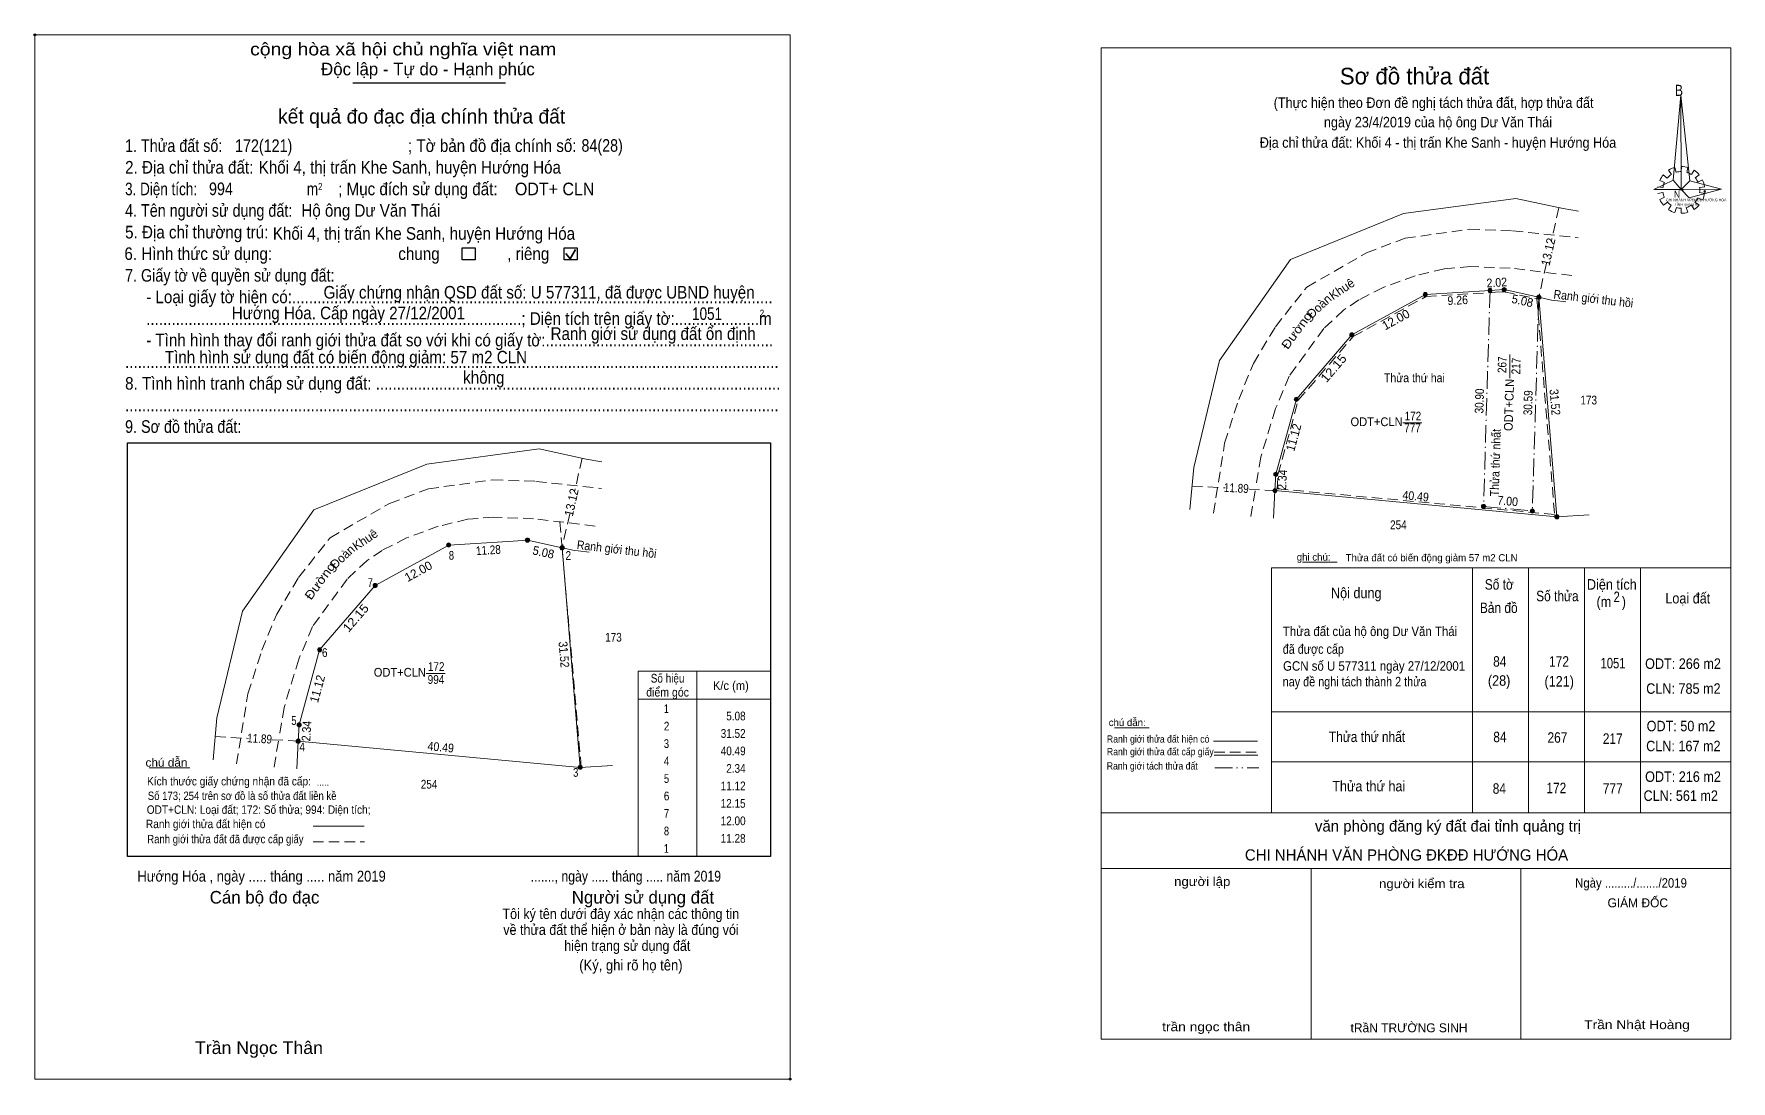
# Model space of a CAD drawing. Header units: metres. Extents: x 543288 to 552499, y 1822776 to 1839668.
# Drawn here: x 550013.1 to 550255.8, y 1837986.4 to 1838136.2 of the extents above; entities that cross this region are included whole.
import ezdxf
from ezdxf.enums import TextEntityAlignment as Align

# ---------------------------------------------------------------- set-up
doc = ezdxf.new("R2010")
doc.units = ezdxf.units.M
doc.header["$LTSCALE"] = 0.5
doc.header["$PDMODE"] = 32
doc.header["$PDSIZE"] = 0.25
for name, pattern in [('DASH_DOUBLE_DOT', [9.2, 5, -1.2, 0.3, -1.2, 0.3, -1.2]), ('DOT_DASHED', [7.7, 5, -1.2, 0.3, -1.2]), ('MEDIUM_DASHED', [4.5, 3, -1.5])]:
    doc.linetypes.add(name, pattern=pattern)
for name, color, linetype, lineweight in [('1', 7, 'Continuous', 13), ('10', 7, 'Continuous', 13), ('17', 7, 'Continuous', 13), ('2', 7, 'Continuous', 25), ('5', 7, 'Continuous', 13), ('6', 7, 'Continuous', 13), ('63', 7, 'Continuous', 13)]:
    doc.layers.add(name, color=color, linetype=linetype, lineweight=lineweight)
doc.layers.add('7', color=7, linetype='Continuous')

msp = doc.modelspace()

# ---------------------------------------------------------------- hatches: boundary and pattern name
at = {"layer": '10'}
for points in [[(550212.36, 1838098.88, 1), (550211.76, 1838098.88, 1)], [(550221.6, 1838099.45, 1), (550221, 1838099.45, 1)], [(550223.62, 1838099.58, 1), (550223.02, 1838099.58, 1)], [(550228.58, 1838098.49, 1), (550227.98, 1838098.49, 1)], [(550201.84, 1838093.1, 1), (550201.24, 1838093.1, 1)], [(550193.91, 1838083.89, 1), (550193.31, 1838083.89, 1)], [(550190.98, 1838073.16, 1), (550190.38, 1838073.16, 1)], [(550190.85, 1838070.82, 1), (550190.25, 1838070.82, 1)], [(550220.68, 1838068.56, 1), (550220.08, 1838068.56, 1)], [(550227.65, 1838067.91, 1), (550227.05, 1838067.91, 1)], [(550231.17, 1838067.08, 1), (550230.57, 1838067.08, 1)], [(550072.69, 1838063.04, 1), (550072.09, 1838063.04, 1)], [(550083.95, 1838063.74, 1), (550083.35, 1838063.74, 1)], [(550088.91, 1838062.65, 1), (550088.31, 1838062.65, 1)], [(550062.17, 1838057.26, 1), (550061.57, 1838057.26, 1)], [(550054.24, 1838048.05, 1), (550053.64, 1838048.05, 1)], [(550051.31, 1838037.32, 1), (550050.71, 1838037.32, 1)], [(550051.18, 1838034.98, 1), (550050.58, 1838034.98, 1)], [(550091.5, 1838031.24, 1), (550090.9, 1838031.24, 1)]]:
    msp.add_hatch(color=256, dxfattribs=at).paths.add_polyline_path(points)

# ---------------------------------------------------------------- linework, layer by layer
at = {"layer": '1'}
for p, q in [((550246.07, 1838116.01), (550246.62, 1838115.53)), ((550247.23, 1838116.06), (550246.83, 1838116.65)), ((550247.73, 1838117.06), (550247.9, 1838116.35)), ((550248.65, 1838116.47), (550248.67, 1838117.2)), ((550249.61, 1838117.06), (550249.43, 1838116.33)), ((550250.09, 1838116.06), (550250.48, 1838116.65)), ((550251.2, 1838116.01), (550250.65, 1838115.56)), ((550245.31, 1838114.3), (550246.03, 1838114.19)), ((550246.03, 1838113.46), (550245.31, 1838113.35)), ((550246.25, 1838114.92), (550245.59, 1838115.19)), ((550248.3, 1838113.87), (550248.99, 1838113.87)), ((550251.04, 1838114.94), (550251.7, 1838115.26)), ((550252, 1838114.3), (550251.26, 1838114.19)), ((550251.26, 1838113.46), (550252, 1838113.35)), ((550245.59, 1838112.46), (550246.25, 1838112.78)), ((550246.68, 1838112.1), (550246.11, 1838111.64)), ((550246.83, 1838111.03), (550247.21, 1838111.66)), ((550247.95, 1838111.32), (550247.73, 1838110.62)), ((550248.65, 1838110.5), (550248.65, 1838111.21)), ((550249.37, 1838111.32), (550249.58, 1838110.64)), ((550250.48, 1838111.03), (550250.09, 1838111.64)), ((550250.61, 1838112.1), (550251.2, 1838111.66)), ((550251.72, 1838112.44), (550251, 1838112.71)), ((550190.06, 1838059.76), (550255.72, 1838059.76)), ((550190.06, 1838059.76), (550190.06, 1838024.71)), ((550218.8, 1838059.76), (550218.8, 1838024.71)), ((550226.8, 1838059.76), (550226.8, 1838024.71)), ((550234.8, 1838059.76), (550234.8, 1838024.71)), ((550242.8, 1838059.76), (550242.8, 1838024.71)), ((550190.06, 1838039.19), (550255.72, 1838039.19)), ((550190.06, 1838032.05), (550255.77, 1838032.05)), ((550165.72, 1838024.72), (550255.72, 1838024.72)), ((550165.72, 1838023.94), (550165.72, 1837992.35)), ((550190.06, 1838024.71), (550255.72, 1838024.71)), ((550165.72, 1838016.78), (550255.72, 1838016.78)), ((550195.72, 1838016.78), (550195.72, 1837992.35)), ((550225.72, 1838016.78), (550225.72, 1837992.35))]:
    msp.add_line(p, q, dxfattribs=at)
for points in [[(550165.72, 1837992.35), (550165.72, 1838134.15), (550255.72, 1838134.15), (550255.72, 1837992.35)], [(550165.72, 1837992.35), (550165.72, 1838134.15), (550255.72, 1838134.15), (550255.72, 1837992.35)], [(550248.6, 1838127.4), (550248.65, 1838113.89), (550247.47, 1838115.24)], [(550248.6, 1838127.4), (550248.65, 1838113.89), (550249.89, 1838115.15)], [(550244.72, 1838113.89), (550247.47, 1838115.24), (550248.65, 1838113.89)], [(550254.4, 1838113.94), (550248.65, 1838113.89), (550249.89, 1838115.15)], [(550254.36, 1838113.96), (550249.78, 1838112.73), (550248.65, 1838113.89)]]:
    msp.add_lwpolyline(points, close=True, dxfattribs=at)
for centre, major_axis, start_param, end_param in [((550248.6564, 1838113.8476), (3.3649, 0), 2.43958176, 2.72400246), ((550248.6564, 1838113.8476), (2.6372, 0), 2.13373541, 2.44496261), ((550248.6564, 1838113.8476), (3.3649, 0), 1.84955988, 2.13900916), ((550248.6564, 1838113.8476), (2.6372, 0), 1.56985589, 1.85611068), ((550248.6564, 1838113.8476), (3.3649, 0), 1.27924208, 1.56332225), ((550248.6564, 1838113.8476), (2.6372, 0), 1.00270906, 1.2755622), ((550248.6564, 1838113.8476), (3.3649, 0), 0.71056237, 0.99687234), ((550248.6564, 1838113.8476), (2.6372, 0), 2.72368549, 3.01515824), ((550248.6564, 1838113.8476), (2.6372, 0), 3.28229955, 3.56105054), ((550248.6564, 1838113.8476), (2.6372, 0), 0.42678376, 0.70646463), ((550248.6564, 1838113.8476), (2.6372, 0), 6.13558388, 6.41618463), ((550248.6564, 1838113.8476), (3.3649, 0), 0.1390515, 0.43393316), ((550248.6564, 1838113.8476), (3.3649, 0), 5.85230288, 6.13839648), ((550248.6564, 1838113.8476), (3.3649, 0), 3.56988637, 3.85691866), ((550248.6564, 1838113.8476), (2.6372, 0), 3.86077574, 4.13258255), ((550248.6371, 1838113.8276), (3.3649, 0), 4.1470906, 4.43659307), ((550248.6564, 1838113.8476), (2.6372, 0), 4.43854677, 4.71314001), ((550248.6564, 1838113.8476), (2.6372, 0), 4.99087134, 5.28933161), ((550248.6564, 1838113.8476), (3.3649, 0), 5.28561416, 5.56798705), ((550248.6564, 1838113.8476), (2.6372, 0), 5.56137327, 5.83951437), ((550248.6564, 1838113.8476), (3.3649, 0), 4.71301008, 4.99761054)]:
    msp.add_ellipse(centre, major_axis=major_axis, ratio=0.995001, start_param=start_param, end_param=end_param, dxfattribs=at)
msp.add_point((550252, 1838113.62), dxfattribs=at)
at = {"layer": '10', "linetype": 'MEDIUM_DASHED'}
for p, q in [((550231.14, 1838111.29), (550230.07, 1838106.5)), ((550224.54, 1838107.99), (550233.93, 1838106.98)), ((550233, 1838101.59), (550224.2, 1838102.65)), ((550229.37, 1838103.35), (550228.28, 1838098.49)), ((550181.74, 1838067.58), (550183.35, 1838077.61)), ((550091.47, 1838075.45), (550090.4, 1838070.66)), ((550188.53, 1838075.65), (550187.83, 1838071.52)), ((550084.87, 1838072.15), (550094.26, 1838071.14)), ((550178.68, 1838071.48), (550183.43, 1838071.22)), ((550186.84, 1838071.03), (550190.55, 1838070.82)), ((550187.09, 1838067.12), (550187.83, 1838071.52)), ((550089.7, 1838067.51), (550088.61, 1838062.65)), ((550093.33, 1838065.75), (550084.53, 1838066.81)), ((550091.35, 1838031.23), (550088.24, 1838066.83)), ((550042.07, 1838031.74), (550043.68, 1838041.77)), ((550048.86, 1838039.81), (550048.16, 1838035.68)), ((550039.01, 1838035.64), (550043.76, 1838035.38)), ((550047.42, 1838031.28), (550048.16, 1838035.68)), ((550047.17, 1838035.19), (550050.88, 1838034.98))]:
    msp.add_line(p, q, dxfattribs=at)
at = {"layer": '10'}
for p, q in [((550231.74, 1838111.16), (550233.95, 1838110.78)), ((550221.3, 1838099.45), (550223.32, 1838099.58)), ((550228.28, 1838098.49), (550223.32, 1838099.58)), ((550230.07, 1838098.09), (550230.59, 1838098.03)), ((550232.16, 1838097.85), (550230.59, 1838098.03)), ((550224.14, 1838090.28), (550224.14, 1838086.91)), ((550208.85, 1838080.51), (550211.57, 1838080.51)), ((550092.07, 1838075.32), (550094.28, 1838074.94)), ((550178.37, 1838068.13), (550178.93, 1838074.14)), ((550190.68, 1838073.16), (550190.55, 1838070.82)), ((550190.55, 1838070.82), (550190.33, 1838066.88)), ((550190.55, 1838070.82), (550230.87, 1838067.08)), ((550230.87, 1838067.08), (550235.47, 1838067.34)), ((550081.63, 1838063.61), (550083.65, 1838063.74)), ((550088.61, 1838062.65), (550083.65, 1838063.74)), ((550090.4, 1838062.25), (550090.92, 1838062.19)), ((550092.49, 1838062.01), (550090.92, 1838062.19)), ((550069.18, 1838044.67), (550071.9, 1838044.67)), ((550038.7, 1838032.29), (550039.26, 1838038.3)), ((550051.01, 1838037.32), (550050.88, 1838034.98)), ((550050.88, 1838034.98), (550050.66, 1838031.04)), ((550050.88, 1838034.98), (550091.2, 1838031.24)), ((550091.2, 1838031.24), (550095.8, 1838031.5))]:
    msp.add_line(p, q, dxfattribs=at)
at = {"layer": '10', "linetype": 'DOT_DASHED'}
for p, q in [((550221.3, 1838099.45), (550220.38, 1838068.56)), ((550228.28, 1838098.49), (550227.35, 1838067.91)), ((550220.38, 1838068.56), (550227.35, 1838067.91))]:
    msp.add_line(p, q, dxfattribs=at)
at = {"layer": '10'}
for points in [[(550178.93, 1838074.14), (550182.6, 1838089.44), (550192.79, 1838103.91), (550208.94, 1838110.47), (550224.99, 1838112.63), (550231.74, 1838111.16)], [(550221.3, 1838099.45), (550212.06, 1838098.88), (550201.54, 1838093.1), (550193.61, 1838083.89), (550190.68, 1838073.16)], [(550230.87, 1838067.08), (550228.28, 1838098.49), (550230.07, 1838098.09)], [(550039.26, 1838038.3), (550042.93, 1838053.6), (550053.12, 1838068.07), (550069.27, 1838074.63), (550085.32, 1838076.79), (550092.07, 1838075.32)], [(550081.63, 1838063.61), (550072.39, 1838063.04), (550061.87, 1838057.26), (550053.94, 1838048.05), (550051.01, 1838037.32)], [(550091.2, 1838031.24), (550088.61, 1838062.65), (550090.4, 1838062.25)]]:
    msp.add_lwpolyline(points, dxfattribs=at)
at = {"layer": '10', "linetype": 'MEDIUM_DASHED'}
for points in [[(550183.35, 1838077.61), (550185.36, 1838083.86), (550187.48, 1838089.01), (550190.61, 1838094.25), (550195.1, 1838099.93), (550203.62, 1838104.84), (550209.16, 1838106.92), (550218.37, 1838108.21), (550224.54, 1838107.99)], [(550224.2, 1838102.65), (550218.51, 1838102.87), (550214.76, 1838102.57), (550210.58, 1838101.56), (550206.01, 1838099.89), (550202.54, 1838098.12), (550200.39, 1838096.67), (550197.55, 1838094.02), (550192.58, 1838087.22), (550190.63, 1838082.55), (550188.53, 1838075.65)], [(550228.01, 1838098.25), (550230.54, 1838067.41), (550190.87, 1838071.09), (550190.98, 1838073.11), (550193.88, 1838083.75), (550201.73, 1838092.86), (550212.15, 1838098.58), (550222.1, 1838099.2)], [(550222.1, 1838099.2), (550223.3, 1838099.28), (550228.01, 1838098.25)], [(550043.68, 1838041.77), (550045.69, 1838048.02), (550047.81, 1838053.17), (550050.94, 1838058.41), (550055.43, 1838064.09), (550063.95, 1838069), (550069.49, 1838071.08), (550078.7, 1838072.37), (550084.87, 1838072.15)], [(550084.53, 1838066.81), (550078.84, 1838067.03), (550075.09, 1838066.73), (550070.91, 1838065.72), (550066.34, 1838064.05), (550062.87, 1838062.28), (550060.72, 1838060.83), (550057.88, 1838058.18), (550052.91, 1838051.38), (550050.96, 1838046.71), (550048.86, 1838039.81)]]:
    msp.add_lwpolyline(points, dxfattribs=at)
at = {"layer": '10'}
for centre in [(550212.06, 1838098.88), (550221.3, 1838099.45), (550223.32, 1838099.58), (550228.28, 1838098.49), (550201.54, 1838093.1), (550193.61, 1838083.89), (550190.68, 1838073.16), (550190.55, 1838070.82), (550220.38, 1838068.56), (550227.35, 1838067.91), (550230.87, 1838067.08), (550072.39, 1838063.04), (550083.65, 1838063.74), (550088.61, 1838062.65), (550061.87, 1838057.26), (550053.94, 1838048.05), (550051.01, 1838037.32), (550050.88, 1838034.98), (550091.2, 1838031.24)]:
    msp.add_circle(centre, 0.3, dxfattribs=at)
at = {"layer": '17'}
for p, q in [((550194.47, 1838060.57), (550199.43, 1838060.57)), ((550167.58, 1838036.9), (550172.54, 1838036.9)), ((550029.56, 1838031.15), (550035.36, 1838031.15))]:
    msp.add_line(p, q, dxfattribs=at)
at = {"layer": '2'}
for p, q in [((550058.7, 1838129.18), (550080.54, 1838129.18)), ((550026.45, 1838077.66), (550118.4, 1838077.66)), ((550118.4, 1838077.66), (550118.4, 1838018.48))]:
    msp.add_line(p, q, dxfattribs=at)
at = {"layer": '2', "lineweight": 35}
for p, q in [((550089.16, 1838104.76), (550089.77, 1838103.96)), ((550089.77, 1838103.96), (550090.52, 1838105.3))]:
    msp.add_line(p, q, dxfattribs=at)
at = {"layer": '2', "lineweight": 13}
msp.add_lwpolyline([(550013.21, 1838136.03), (550121.21, 1838136.03), (550121.21, 1837986.64), (550013.21, 1837986.64)], close=True, dxfattribs=at)
at = {"layer": '2'}
for points in [[(550074.33, 1838105.56), (550076.18, 1838105.56), (550076.18, 1838103.83), (550074.33, 1838103.83)], [(550088.92, 1838105.56), (550090.77, 1838105.56), (550090.77, 1838103.83), (550088.92, 1838103.83)]]:
    msp.add_lwpolyline(points, close=True, dxfattribs=at)
msp.add_lwpolyline([(550118.4, 1838018.48), (550026.45, 1838018.48), (550026.45, 1838077.66)], dxfattribs=at)
for p in [(550013.21, 1838136.03), (550121.21, 1837986.64)]:
    msp.add_point(p, dxfattribs=at)
at = {"layer": '5'}
msp.add_lwpolyline([(550165.72, 1838134.16), (550255.72, 1838134.16), (550255.72, 1837992.36), (550165.72, 1837992.36)], close=True, dxfattribs=at)
at = {"layer": '6'}
for p, q in [((550181.76, 1838034.98), (550188.04, 1838034.98)), ((550181.86, 1838032.97), (550188.12, 1838032.97)), ((550053.01, 1838022.83), (550060.32, 1838022.83))]:
    msp.add_line(p, q, dxfattribs=at)
at = {"layer": '6', "linetype": 'MEDIUM_DASHED'}
for p, q in [((550181.86, 1838033.39), (550188.18, 1838033.39)), ((550053, 1838020.58), (550060.36, 1838020.58))]:
    msp.add_line(p, q, dxfattribs=at)
at = {"layer": '63'}
for p, q in [((550107.9, 1838044.98), (550107.9, 1838018.48)), ((550118.4, 1838044.98), (550118.4, 1838018.48)), ((550099.5, 1838040.98), (550118.4, 1838040.98))]:
    msp.add_line(p, q, dxfattribs=at)
at = {"layer": '63', "linetype": 'DASH_DOUBLE_DOT'}
msp.add_line((550181.96, 1838031.16), (550188.26, 1838031.16), dxfattribs=at)
at = {"layer": '63'}
msp.add_lwpolyline([(550118.4, 1838018.48), (550099.5, 1838018.48), (550099.5, 1838044.98), (550118.4, 1838044.98)], dxfattribs=at)

# ---------------------------------------------------------------- texts
at = {"layer": '1'}
msp.add_text('Sơ đồ thửa đất', height=2.38, dxfattribs=at).set_placement((550210.51, 1838128.93), align=Align.CENTER)
for s, height, width, p in [('B', 1.585, 0.8, (550247.76, 1838127.29)), ('N', 0.9904, 0.9, (550247.6, 1838112.72)), ('CHI NHÁNH VPĐKĐĐ-HƯỚNG HÓA', 0.3749, 0.95, (550246.46, 1838112.22)), ('TỈNH quảng trị', 0.375, 1.05, (550247.66, 1838111.57))]:
    msp.add_text(s, height=height, dxfattribs=dict(at, width=width)).set_placement(p)
for s, height, p in [('văn phòng đăng ký đất đai tỉnh quảng trị', 1.6, (550234.33, 1838022.05)), ('CHI NHÁNH VĂN PHÒNG ĐKĐĐ HƯỚNG HÓA', 1.6, (550232.47, 1838017.91)), ('GIÁM ĐỐC', 1.28, (550246.76, 1838011.22)), ('tRầN TRƯỜNG SINH', 1.28, (550218.08, 1837993.34))]:
    msp.add_text(s, height=height, dxfattribs=at).set_placement(p, align=Align.RIGHT)
for s, width, p in [('người lập', 1.1, (550184.17, 1838014.27)), ('người kiểm tra', 1.1, (550217.66, 1838013.96)), ('trần ngọc thân', 1.15, (550187, 1837993.49)), ('Trần Nhật Hoàng', 1.15, (550249.87, 1837993.79))]:
    msp.add_text(s, height=1.28, dxfattribs=dict(at, width=width)).set_placement(p, align=Align.RIGHT)
at = {"layer": '10'}
for s, rotation, width, p in [('13.12', 77.405, 0.95, (550230.2354, 1838104.8437)), ('2.02', 3.682, 0.9, (550222.3099, 1838099.9727)), ('9.26', 3.53, 0.9, (550216.7165, 1838097.4386)), ('5.08', 347.606, 0.95, (550225.8109, 1838097.3746)), ('Ranh giới thu hồi', 353.372, 0.9, (550236.0179, 1838097.6632)), ('Đường', 53.838, 1.15, (550194.165, 1838093.3712)), ('12.15', 49.271, 1.1, (550199.4073, 1838087.9222)), ('267', 88.294, 0.85, (550223.6555, 1838088.8114)), ('217', 88.294, 0.85, (550225.6455, 1838088.6214)), ('ODT+CLN', 88.294, 0.95, (550224.6407, 1838083.0664)), ('30.90', 88.294, 0.85, (550220.4045, 1838083.6314)), ('30.59', 88.258, 0.85, (550227.3654, 1838083.371)), ('31.52', 274.714, 0.9, (550229.9628, 1838083.4264)), ('11.12', 74.727, 0.95, (550193.8217, 1838078.2704)), ('Thửa thứ nhất', 88.294, 0.9, (550222.6953, 1838074.8114)), ('2.34', 86.82, 0.9, (550192.2097, 1838072.3553)), ('13.12', 77.405, 0.95, (550090.5654, 1838069.0037)), ('11.89', 356.817, 0.85, (550184.9853, 1838070.568)), ('40.49', 354.701, 0.9, (550210.6123, 1838069.4182)), ('7.00', 354.672, 0.9, (550223.777, 1838068.7141)), ('11.28', 3.557, 0.85, (550078.1062, 1838061.6935)), ('5.08', 347.606, 0.95, (550085.8109, 1838061.3946)), ('Ranh giới thu hồi', 353.372, 0.9, (550096.3479, 1838061.8232)), ('Đường', 53.838, 1.15, (550054.495, 1838057.5312)), ('12.15', 49.271, 1.1, (550059.5773, 1838052.2022)), ('31.52', 274.714, 0.9, (550088.2528, 1838047.3264)), ('11.12', 74.727, 0.95, (550054.2217, 1838042.3104)), ('11.89', 356.817, 0.85, (550045.3153, 1838034.728)), ('2.34', 86.82, 0.9, (550052.6797, 1838036.3953)), ('40.49', 354.701, 0.9, (550071.2023, 1838033.5182))]:
    msp.add_text(s, height=1.25, rotation=rotation, dxfattribs=dict(at, width=width)).set_placement(p, align=Align.CENTER)
for s, rotation, p in [('Khuê', 33.996, (550200.4605, 1838099.1343)), ('Đoàn ', 43.018, (550197.4737, 1838096.9023)), ('12.00', 28.786, (550208.134, 1838094.7406)), ('Khuê', 33.996, (550060.7905, 1838063.2943)), ('Đoàn ', 43.018, (550057.8037, 1838061.0623)), ('12.00', 28.786, (550068.354, 1838058.7306))]:
    msp.add_text(s, height=1.25, rotation=rotation, dxfattribs=at).set_placement(p, align=Align.CENTER)
for s, width, p in [('Thửa thứ hai', 0.9, (550210.485, 1838086.33)), ('173', 0.85, (550235.415, 1838083.15)), ('172', 0.85, (550210.275, 1838080.87)), ('ODT+CLN', 0.95, (550205.08, 1838080.05)), ('777', 0.85, (550210.215, 1838079.18)), ('254', 0.85, (550208.2, 1838065.31)), ('173', 0.85, (550095.955, 1838049.22)), ('ODT+CLN', 0.95, (550065.41, 1838044.21)), ('172', 0.85, (550070.605, 1838045.03)), ('994', 0.85, (550070.58, 1838043.18)), ('254', 0.85, (550069.59, 1838028.2))]:
    msp.add_text(s, height=1.25, dxfattribs=dict(at, width=width)).set_placement(p, align=Align.CENTER)
for s, width, p in [(' 8', 0.8, (550073.16, 1838060.94)), (' 2', 0.85, (550089.89, 1838060.92)), (' 7', 0.8, (550061.56, 1838057.05)), (' 6', 0.85, (550055.06, 1838047.03)), (' 5', 0.8, (550050.63, 1838037.31)), (' 4', 0.85, (550051.84, 1838033.54)), (' 3', 0.8, (550090.93, 1838029.89))]:
    msp.add_text(s, height=1.25, dxfattribs=dict(at, width=width)).set_placement(p, align=Align.RIGHT)
at = {"layer": '2'}
for s, height, width, p in [('cộng hòa xã hội chủ nghĩa việt nam', 1.803, 1.15, (550044, 1838133.08)), ('1. Thửa đất số:', 1.803, 0.85, (550026.12, 1838119.27)), ('172(121)', 1.8, 0.85, (550041.84, 1838119.27)), ('; Tờ bản đồ địa chính số:', 1.803, 0.9, (550066.57, 1838119.27)), ('84(28)', 1.8, 0.85, (550091.38, 1838119.3)), ('2. Địa chỉ thửa đất:', 1.803, 0.9, (550026.12, 1838116.18)), ('Khối 4, thị trấn Khe Sanh, huyện Hướng Hóa', 1.8, 0.9, (550045.23, 1838116.18)), ('3. Diện tích:', 1.803, 0.8, (550026.12, 1838113.08)), ('994', 1.8, 0.85, (550038.12, 1838113.1)), ('m', 1.803, 0.8, (550052.11, 1838113.08)), ('2', 1.03, 0.8, (550053.73, 1838113.81)), ('; Mục đích sử dụng đất:', 1.803, 0.9, (550056.58, 1838113.08)), ('ODT+ CLN', 1.8, 0.95, (550081.86, 1838113.08)), ('4. Tên người sử dụng đất:', 1.803, 0.85, (550026.12, 1838110)), ('Hộ ông Dư Văn Thái', 1.8, 0.9, (550051.33, 1838110.01)), ('5. Địa chỉ thường trú:', 1.803, 0.9, (550026.12, 1838106.9)), ('Khối 4, thị trấn Khe Sanh, huyện Hướng Hóa', 1.8, 0.9, (550047.25, 1838106.71)), ('6. Hình thức sử dụng:', 1.803, 0.9, (550026.02, 1838103.82)), ('chung                , riêng', 1.803, 0.9, (550065.19, 1838103.82)), ('7. Giấy tờ về quyền sử dụng đất:', 1.803, 0.85, (550026.12, 1838100.72)), ('     - Loại giấy tờ hiện có:..................................................................................................................', 1.803, 0.9, (550026.12, 1838097.64)), ('Giấy chứng nhận QSD đất số: U 577311, đã được UBND huyện', 1.8, 0.9, (550054.5, 1838098.3)), ('     .........................................................................................; Diện tích trên giấy tờ:....................m', 1.803, 0.9, (550026.12, 1838094.54)), ('Hướng Hóa. Cấp ngày 27/12/2001', 1.8, 0.9, (550041.38, 1838095.34)), ('1051', 1.8, 0.8, (550107.2, 1838095.24)), ('2', 1.03, 0.8, (550116.88, 1838095.68)), ('Ranh giới sử dụng đất ổn định', 1.805, 0.9, (550086.96, 1838092.38)), ('     - Tình hình thay đổi ranh giới thửa đất so với khi có giấy tờ:......................................................', 1.803, 0.9, (550026.12, 1838091.46)), ('Tình hình sử dụng đất có biến động giảm: 57 m2 CLN', 1.8, 0.9, (550031.81, 1838089.02)), ('8. Tình hình tranh chấp sử dụng đất: ................................................................................................', 1.803, 0.9, (550026.12, 1838085.27)), ('...........................................................................................................................................................', 1.803, 0.9, (550026.12, 1838088.36)), ('không', 1.803, 0.9, (550074.46, 1838086.12)), ('...........................................................................................................................................................', 1.803, 0.9, (550026.12, 1838082.18)), ('9. Sơ đồ thửa đất:', 1.803, 0.85, (550026.12, 1838079.09)), ('Hướng Hóa , ngày ..... tháng ..... năm 2019', 1.544, 0.9, (550027.88, 1838014.9)), ('......., ngày ..... tháng ..... năm 2019', 1.544, 0.85, (550084.12, 1838014.9)), ('(Ký, ghi rõ họ tên)', 1.545, 0.9, (550091.06, 1838002.18)), ('Trần Ngọc Thân', 1.804, 1.05, (550036.11, 1837990.23))]:
    msp.add_text(s, height=height, dxfattribs=dict(at, width=width)).set_placement(p)
for s, p in [('Độc lập - Tự do - Hạnh phúc', (550054.14, 1838130.23)), ('Cán bộ đo đạc', (550038.22, 1838011.75)), ('Người sử dụng đất', (550089.99, 1838011.75))]:
    msp.add_text(s, height=1.803, dxfattribs=at).set_placement(p)
for s, height, p in [('kết quả đo đạc địa chính thửa đất', 2.061, (550068.525, 1838123.34)), ('.', 0.5152, (550121.2049, 1837986.36))]:
    msp.add_text(s, height=height, dxfattribs=at).set_placement(p, align=Align.CENTER)
for s, height, width, p in [('.....', 1, 0.95, (550054.405, 1838028.62)), ('Tôi ký tên dưới đây xác nhận các thông tin', 1.489, 0.9, (550097.005, 1838009.54)), ('về thửa đất thể hiện ở bản này là đúng vói', 1.489, 0.9, (550097.03, 1838007.27)), ('hiện trạng sử dụng đất', 1.489, 0.9, (550097.93, 1838004.99))]:
    msp.add_text(s, height=height, dxfattribs=dict(at, width=width)).set_placement(p, align=Align.CENTER)
at = {"layer": '6'}
for s, height, p in [('ghi chú:', 1.03, (550193.67, 1838060.81)), ('Thửa đất có biến động giảm 57 m2 CLN', 1.03, (550200.66, 1838060.71)), ('chú dẫn:', 1.029, (550166.78, 1838037.14))]:
    msp.add_text(s, height=height, dxfattribs=at).set_placement(p)
for s, height, width, p in [('Số tờ', 1.5, 0.85, (550220.55, 1838056.66)), ('Diện tích', 1.5, 0.9, (550235.16, 1838056.66)), ('Nội dung', 1.5, 0.9, (550198.56, 1838055.44)), ('Bản đồ', 1.5, 0.85, (550219.85, 1838053.32)), ('Số thửa', 1.5, 0.85, (550227.9, 1838055)), ('(m   )', 1.5, 0.9, (550236.53, 1838054.18)), ('2', 1.5, 0.8, (550238.97, 1838054.88)), ('Loại đất', 1.5, 0.9, (550246.37, 1838054.68)), ('Thửa đất của hộ ông Dư Văn Thái', 1.36, 0.9, (550191.67, 1838050.02)), ('đã được cấp ', 1.36, 0.85, (550191.66, 1838047.48)), ('GCN số U 577311 ngày 27/12/2001', 1.36, 0.9, (550191.71, 1838045.06)), ('84', 1.5, 0.85, (550221.75, 1838045.64)), ('172', 1.5, 0.85, (550229.75, 1838045.64)), ('1051', 1.5, 0.8, (550237.11, 1838045.4)), ('ODT: 266 m2', 1.5, 0.9, (550243.48, 1838045.32)), ('nay đề nghi tách thành 2 thửa', 1.36, 0.85, (550191.66, 1838042.82)), ('(28)', 1.5, 0.9, (550221, 1838042.91)), ('(121)', 1.5, 0.9, (550229.09, 1838042.8)), ('CLN: 785 m2', 1.5, 0.9, (550243.64, 1838041.76)), ('Ranh giới thửa đất hiện có ', 1.029, 0.9, (550166.52, 1838034.78)), ('Thửa thứ nhất', 1.5, 0.85, (550198.26, 1838034.86)), ('84', 1.5, 0.85, (550221.77, 1838034.84)), ('267', 1.5, 0.85, (550229.52, 1838034.76)), ('217', 1.5, 0.85, (550237.43, 1838034.6)), ('ODT: 50 m2', 1.5, 0.9, (550243.7, 1838036.4)), ('Ranh giới thửa đất cấp giấy', 1.029, 0.9, (550166.52, 1838032.97)), ('CLN: 167 m2', 1.5, 0.9, (550243.63, 1838033.54)), ('chú dẫn', 1.2, 1.05, (550029.04, 1838031.33)), ('Ranh giới tách thửa đất', 1.029, 0.9, (550166.5, 1838030.93)), ('ODT: 216 m2', 1.5, 0.9, (550243.48, 1838029.16)), ('Kích thước giấy chứng nhận đã cấp:', 1.2, 0.9, (550029.26, 1838028.65)), ('Thửa thứ hai', 1.5, 0.9, (550198.74, 1838027.8)), ('84', 1.5, 0.85, (550221.69, 1838027.46)), ('172', 1.5, 0.85, (550229.36, 1838027.54)), ('777', 1.5, 0.85, (550237.43, 1838027.46)), ('ODT+CLN: Loại đất; 172: Số thửa; 994: Diện tích;', 1.2, 0.9, (550029.22, 1838024.59)), ('Số 173; 254 trên sơ đồ là số thửa đất liền kề', 1.2, 0.85, (550029.37, 1838026.57)), ('CLN: 561 m2', 1.5, 0.9, (550243.26, 1838026.44)), ('Ranh giới thửa đất hiện có ', 1.2, 0.9, (550029.1, 1838022.54)), ('Ranh giới thửa đất đã được cấp giấy', 1.2, 0.85, (550029.29, 1838020.38))]:
    msp.add_text(s, height=height, dxfattribs=dict(at, width=width)).set_placement(p)
at = {"layer": '6', "width": 0.9}
msp.add_text('Ngày ........./......./2019', height=1.35, dxfattribs=at).set_placement((550241.465, 1838014.03), align=Align.CENTER)
at = {"layer": '63'}
for s, width, p in [('điểm góc', 0.9, (550103.7, 1838041.36)), ('Số hiệu', 0.85, (550103.7, 1838043.36)), ('K/c (m)', 0.95, (550112.745, 1838042.31)), (' 1', 0.75, (550103.35, 1838039.01)), (' 2', 0.85, (550103.355, 1838036.51)), (' 3', 0.8, (550103.345, 1838034.01)), (' 4', 0.85, (550103.35, 1838031.51)), (' 5', 0.8, (550103.355, 1838029.01)), (' 6', 0.85, (550103.355, 1838026.51)), (' 7', 0.8, (550103.355, 1838024.01)), (' 8', 0.8, (550103.355, 1838021.51)), (' 1', 0.75, (550103.35, 1838019.01))]:
    msp.add_text(s, height=1.25, dxfattribs=dict(at, width=width)).set_placement(p, align=Align.CENTER)
at = {"layer": '63', "width": 0.85}
for s, p in [('5.08', (550114.85, 1838037.96)), ('31.52', (550114.85, 1838035.46)), ('40.49', (550114.85, 1838032.96)), ('2.34', (550114.85, 1838030.46)), ('11.12', (550114.85, 1838027.96)), ('12.15', (550114.85, 1838025.46)), ('12.00', (550114.85, 1838022.96)), ('11.28', (550114.85, 1838020.46))]:
    msp.add_text(s, height=1.25, dxfattribs=at).set_placement(p, align=Align.RIGHT)
at = {"layer": '7', "width": 0.9}
for s, p in [('(Thực hiện theo Đơn đề nghị tách thửa đất, hợp thửa đất ', (550213.485, 1838125.57)), ('ngày 23/4/2019 của hộ ông Dư Văn Thái', (550213.86, 1838122.79)), ('Địa chỉ thửa đất: Khối 4 - thị trấn Khe Sanh - huyện Hướng Hóa', (550213.86, 1838119.87))]:
    msp.add_text(s, height=1.5, dxfattribs=at).set_placement(p, align=Align.CENTER)

doc.saveas('drawing.dxf')
